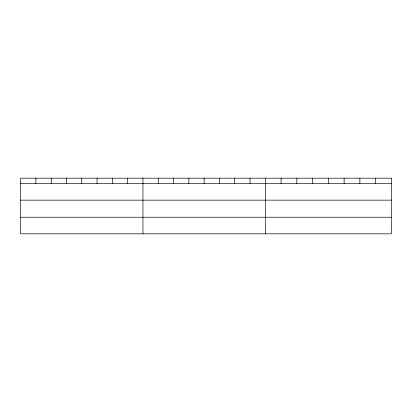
<?xml version="1.0" encoding="UTF-8"?>
<svg xmlns="http://www.w3.org/2000/svg" width="412" height="412" viewBox="0 0 412 412"><rect width="100%" height="100%" fill="white"/><g stroke="black" fill="none" stroke-linecap="round" stroke-linejoin="round"><path stroke-width="0.62" d="M20.6 183.556L391.4 183.556M20.6 200.15L391.4 200.15M20.6 217.242L391.4 217.242M375.641 178.169L375.641 183.556M359.882 178.169L359.882 183.556M344.123 178.169L344.123 183.556M328.364 178.169L328.364 183.556M312.605 178.169L312.605 183.556M296.846 178.169L296.846 183.556M281.087 178.169L281.087 183.556M265.328 178.169L265.328 233.831M250.032 178.169L250.032 183.556M234.737 178.169L234.737 183.556M219.442 178.169L219.442 183.556M204.146 178.169L204.146 183.556M188.851 178.169L188.851 183.556M173.555 178.169L173.555 183.556M158.26 178.169L158.26 183.556M142.964 178.169L142.964 233.831M127.669 178.169L127.669 183.556M112.373 178.169L112.373 183.556M97.078 178.169L97.078 183.556M81.782 178.169L81.782 183.556M66.486 178.169L66.486 183.556M51.191 178.169L51.191 183.556M35.896 178.169L35.896 183.556M391.4 178.169L20.6 178.169L20.6 233.831L391.4 233.831L391.4 178.169"/></g></svg>
